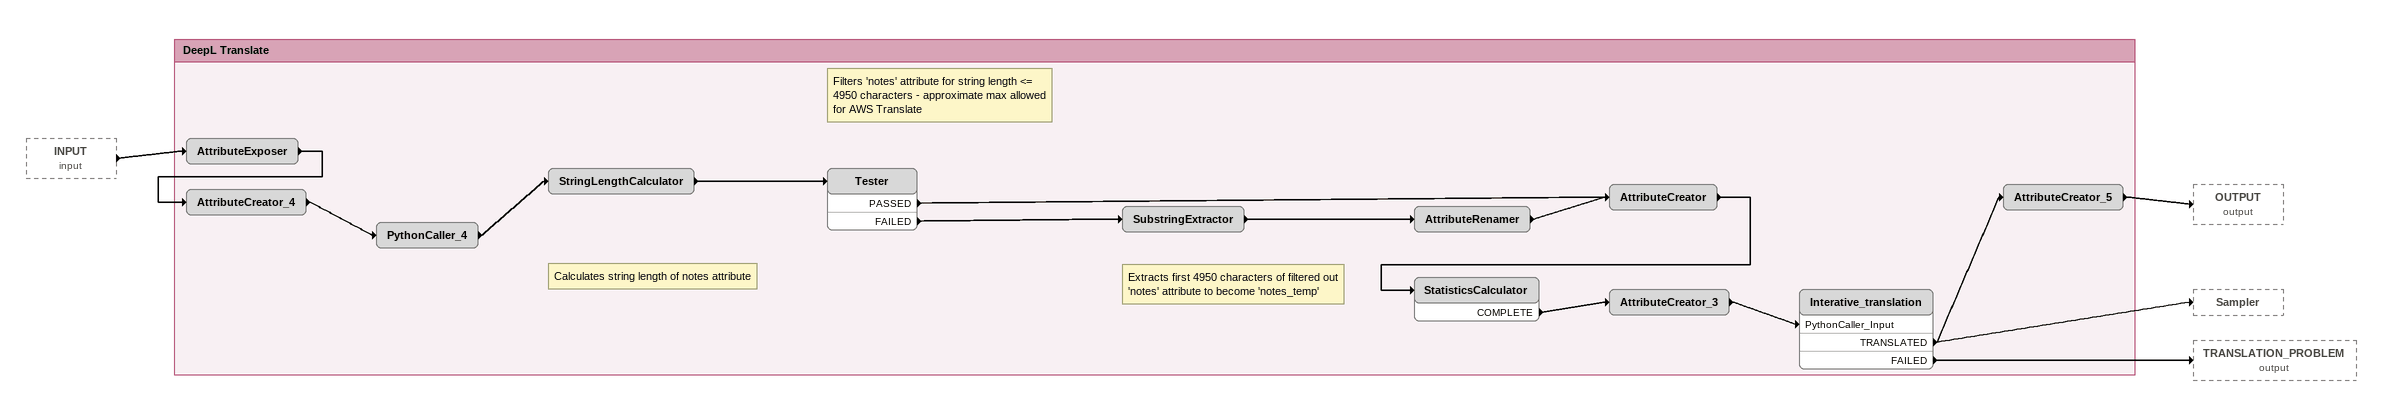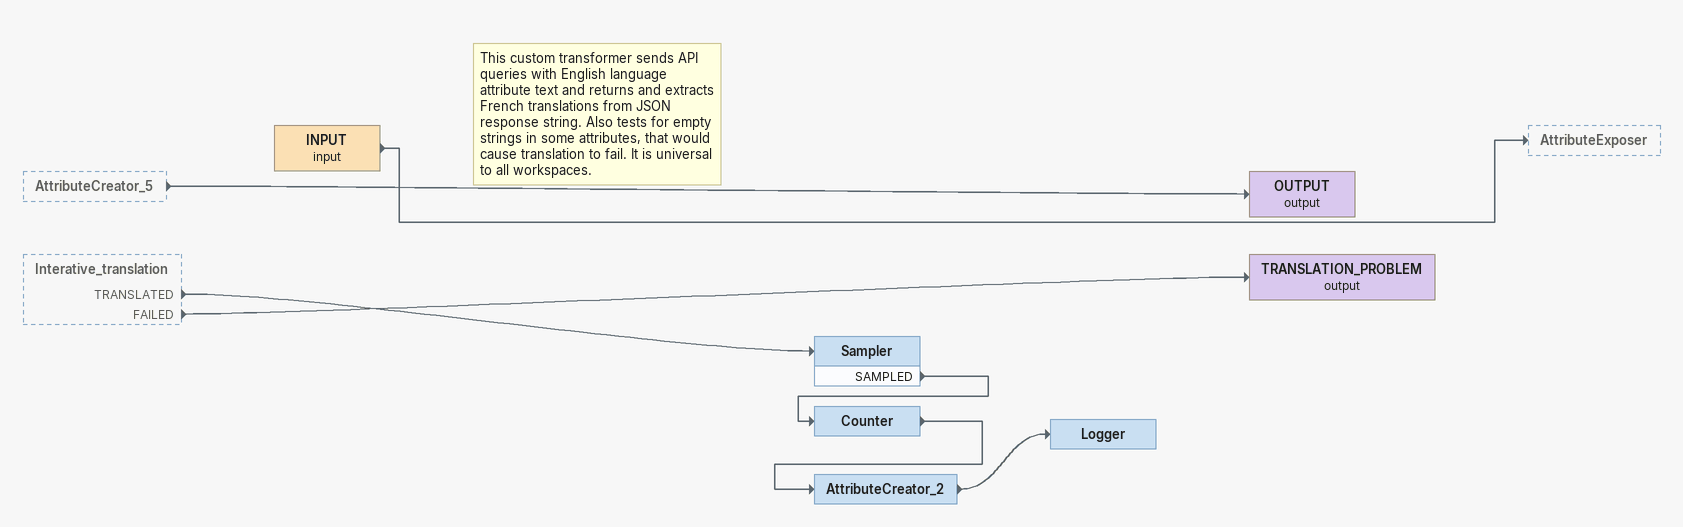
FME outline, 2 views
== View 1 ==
INPUT (input) [outside]
    -> AttributeExposer

Bookmark: DeepL Translate
AttributeExposer
    -> AttributeCreator_4
AttributeCreator_4
    -> PythonCaller_4
PythonCaller_4
    -> StringLengthCalculator
Note: Calculates string length of notes attribute
StringLengthCalculator
    -> Tester
Note: Filters 'notes' attribute for string length <= 4950 characters - approximate max allowed for AWS Translate
Tester
    PASSED -> AttributeCreator
    FAILED -> SubstringExtractor
Note: Extracts first 4950 characters of filtered out 'notes' attribute to become 'notes_temp'
SubstringExtractor
    -> AttributeRenamer
AttributeRenamer
    -> AttributeCreator
AttributeCreator
    -> StatisticsCalculator
StatisticsCalculator
    COMPLETE -> AttributeCreator_3
AttributeCreator_3
    -> Interative_translation [PythonCaller_Input]
Interative_translation
    TRANSLATED -> Sampler
    TRANSLATED -> AttributeCreator_5
    FAILED -> TRANSLATION_PROBLEM (output)
AttributeCreator_5
    -> OUTPUT (output)

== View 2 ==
AttributeCreator_5 [outside]
    -> OUTPUT (output)
Interative_translation [outside]
    TRANSLATED -> Sampler
    FAILED -> TRANSLATION_PROBLEM (output)
Note: This custom transformer sends API queries with English language attribute text and returns and extracts French translations from JSON response string. Also tests for empty strings in some attributes, that would cause translation to fail. It is universal to all workspaces.
INPUT (input)
    -> AttributeExposer
OUTPUT (output)
TRANSLATION_PROBLEM (output)
Sampler
    SAMPLED -> Counter
Counter
    -> AttributeCreator_2
AttributeCreator_2
    -> Logger
Logger
